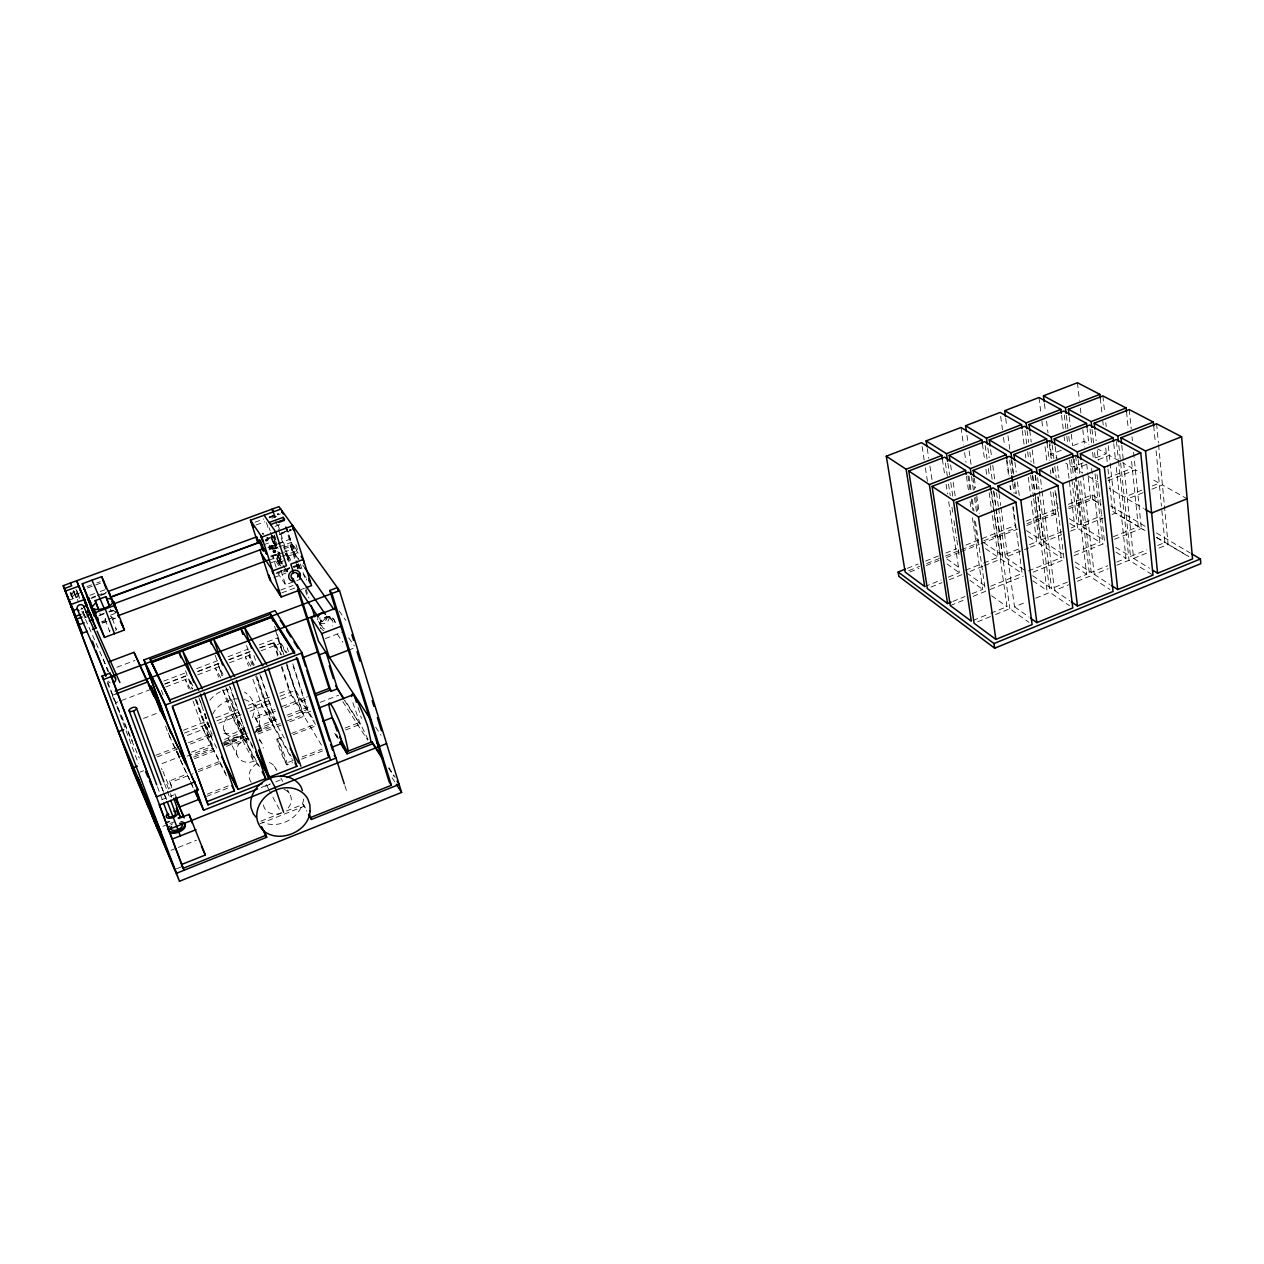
<?xml version="1.0" encoding="UTF-8"?>
<svg xmlns="http://www.w3.org/2000/svg" width="1264" height="1264" viewBox="0 0 1264 1264"><rect width="100%" height="100%" fill="white"/><g stroke="black" fill="none" stroke-linecap="round" stroke-linejoin="round"><path stroke-width="0.75" stroke-dasharray="5 3.75" d="M270.891 547.644C275.994 548.276 269.011 546.285 270.796 547.122M265.535 539.902L272.329 537.405L271.981 535.683M269.232 549.84L276.168 547.28L272.329 535.983M271.902 547.786L272.029 546.664M283.61 547.549L292.253 544.294L294.386 549.777L292.221 550.551L290.72 546.427L291.226 547.265M283.705 552.384L291.794 549.176L290.183 545.068L291.02 548.181M292.347 544.294L294.386 549.777M292.332 550.551L291.494 547.438M297.53 567.078L296.882 565.877L297.04 566.714M271.223 548.118L272.408 547.233M303.565 799.148C301.385 817.713 279.075 830.006 262.185 822.058M252.547 717.668L254.143 711.822L254.064 705.944L252.342 700.461A25.28 22.009 -27.2 0 0 244.489 692.072M161.302 768.591L162.124 769.65M266.404 538.764L266.056 540.407L266.23 539.096M254.965 733.199C263.023 723.308 259.705 709.704 252.342 700.461M262.248 534.103L263.56 533.787M244.979 727.78L233.35 733.61L220.726 733.626M249.087 738.808L238.738 743.817L226.003 743.848M262.28 533.629L263.892 534.087M977.657 621.793L993.741 615.252M995.542 614.525L1009.825 608.711L1028.943 622.315M1000.946 507.401L1014.502 606.815L1026.905 601.775M1035.753 598.172L1049.926 592.405L1069.502 605.725M1042.073 491.159L1054.555 590.525L1068.601 584.821M1077.37 581.25L1089.663 576.258L1109.934 589.435M1082.837 475.074L1094.245 574.393L1108.165 568.737M1116.87 565.198L1129.052 560.252L1152.973 575.12M1121.784 445.386L1133.603 558.404L1148.123 552.494M1159.009 548.07L1168.094 544.373L1189.282 556.982M973.059 620.434L989.127 613.909M990.897 613.182L1006.966 606.673L990.818 489.911M1032.672 575.736L1051.601 588.534L1067.369 582.135M1076.138 578.564L1086.645 574.298L1075.285 477.081M1075.064 562.006L1091.227 572.434L1107.675 565.751M1116.823 562.038L1125.971 558.325L1116.238 467.001M1115.622 547.296L1130.506 556.492L1146.811 549.872M1157.682 545.448L1164.934 542.509L1161.616 508.065M952.851 601.427L965.143 596.482M972.158 593.638L982.697 589.387L972.332 517.245M990.771 586.148L1022.118 573.508L1013.033 505.3M1028.485 570.949L1061.175 557.756L1052.801 489.579M1074.7 552.305L1099.901 542.145L1091.575 468.17M1113.3 536.742L1138.295 526.661L1131.517 460.428M950.275 605.567L966.123 599.183M973.154 596.339L985.478 591.362L975.129 519.109M990.075 589.514L1023.208 576.147M1033.146 572.134L1064.083 559.652L1061.95 542.082M1074.021 555.639L1102.887 543.994L1106.174 546.048M1114.516 539.301L1141.345 528.478L1144.71 530.485M1141.74 490.179L1124.265 497.163L1109.223 488.441M1152.231 485.992L1159.23 483.196L1150.714 478.456M1143.146 492.676L1127.377 498.964L1143.557 508.349M1151.899 489.168L1162.422 484.965L1187.149 498.759M924.711 586.575L941.095 580.018M948.379 577.111L959.297 572.734L948.695 501.603M965.633 570.206L981.875 563.697M983.676 562.986L998.118 557.203L991.624 510.308M983.613 542.572L1002.605 555.402L1018.705 548.955M1029.449 544.658L1036.606 541.798L1031.092 498.838M1026.463 530.596L1041.046 540.012L1062.345 531.496M1071.208 527.941L1074.763 526.519L1067.132 462.134M1069.218 518.603L1079.172 524.765L1102.034 515.601M930.968 587.065L941.917 582.672M949.217 579.749L961.983 574.646M982.776 566.304L966.502 572.829L985.699 586.417M984.593 565.577L1000.867 559.067L1022.118 573.508M998.655 508.349L1005.354 557.266L1028.659 547.928M1030.444 547.217L1039.419 543.615L1061.175 557.756M1038.171 496.863L1043.859 541.829L1061.634 534.719M1070.529 531.149L1077.639 528.305L1099.901 542.145M1074.195 459.164L1082.047 526.535L1103.203 518.066M1112.004 514.543L1115.527 513.121L1138.295 526.661M260.842 821.158L281.303 813.036L269.469 790.853M286.407 811.014L303.376 804.267L307.041 810.856M259.831 823.828L304.039 806.258L306.804 811.204M907.299 568.342L918.28 563.981M925.596 561.074L938.409 555.986M945.725 553.079L956.69 548.718M965.838 545.084L1015.245 525.445M1026.21 521.084L1059.137 508.002M1068.285 504.352L1092.08 494.903L1100.533 499.912M908.753 570.649L919.544 566.351M926.717 563.491L939.294 558.498M945.535 556.002L959.787 550.346M961.572 549.635L977.609 543.251L974.007 518.177M983.787 540.787L1015.592 528.147L1012.764 506.927M1026.984 523.612L1053.26 513.168L1058.221 516.249M1068.601 507.054L1090.611 498.3L1100.754 504.336M909.843 572.039L918.975 568.405M926.291 565.498L939.089 560.41M946.388 557.503L959.186 552.4M961.003 551.673L979.284 544.405M981.117 543.678L1017.662 529.126M1026.795 525.492L1057.857 513.137M1068.823 508.776L1092.57 499.312L1101.023 504.336M176.36 868.874L182.316 866.504M1106.932 478.25L1132.307 468.186L1122.448 462.703M171.114 850.293L176.549 848.128M178.366 847.417L196.505 840.212M1108.133 480.715L1135.388 469.908L1140.491 472.752M1083.122 462.845L1072.409 467.064L1065.71 463.177M1095.619 457.931L1106.332 453.713L1097.8 448.957M162.882 826.293L168.207 824.191M169.992 823.496L175.317 821.395M261.253 787.519L270.243 783.98M275.726 781.816L283.041 778.94M1086.045 464.536L1075.316 468.754L1081.747 472.499M1098.574 459.59L1109.302 455.372L1120.805 461.787M345.657 729.976L360.066 724.335L344.851 699.972M1061.207 450.3L1050.637 454.44L1057.336 458.326M1073.547 445.481L1084.133 441.341L1089.252 444.201M207.422 794.061L228.958 785.623M293.106 760.47L285.854 763.314L278.191 740.546M302.175 756.915L322.13 749.078M206.585 796.399L229.985 787.219M287.039 764.831A13.809 1.122 68.7 0 0 280.45 745.191A13.809 1.122 68.7 0 0 278.617 745.871A13.809 1.122 68.7 0 0 287.039 764.831L292.505 762.698M301.606 759.127L323.442 750.563M171.699 787.693L169.471 780.962L187.499 773.947M198.306 769.744L221.721 760.628M277.021 739.092L284.305 736.264M291.589 733.42L315.273 724.209M174.827 780.804L192.981 773.742M198.401 771.625L220.078 763.187M293.248 734.684L316.253 725.726L294.97 690.744L286.612 665.243M161.808 799.67L174.037 794.882M345.056 728.048L359.466 722.408M139.956 772.162L143.638 770.74M162.029 763.614L180.42 756.488M191.464 752.222L215.37 742.963M224.581 739.393L246.654 730.845M255.849 727.29L277.922 718.742M287.118 715.187L309.206 706.639M320.234 702.357L338.626 695.232M187.104 756.141L212.131 746.439L202.003 726.294M224.534 741.636L242.293 734.763L231.644 714.871M256.387 729.296L272.281 723.134L261.111 703.527M288.034 717.036L307.294 709.578L292.442 663.995M221.342 743.738L247.317 733.673M255.944 730.323L261.127 728.317L261.774 730.213L258.156 731.603M195.035 755.003L212.952 748.067L225.845 773.726M223.586 743.943L243.162 736.359L259.436 766.727M255.486 731.572L273.182 724.714L291.178 756.346M306.141 712.959L311.655 710.81M223.886 744.891L247.333 735.806M193.566 757.136L213.221 749.52L195.335 699.024M223.823 745.397L243.352 737.828L225.94 687.347M257.429 732.377L273.308 726.215L256.339 675.734M255.707 676.019L265.535 705.249L276.769 724.872L280.276 723.514M287.291 720.796L303.076 714.666L286.549 664.185M194.356 758.763L214.043 751.132L227.82 778.592M226.43 746.329L244.221 739.424L258.693 766.49M258.298 733.957L274.209 727.795L292.237 759.49M260.795 676.066L277.669 726.437L281.193 725.078M289.962 721.681L304.024 716.23L321.878 745.839M187.277 735.411L203.077 729.312L213.221 749.52M196.536 699.766L206.522 727.985L210.014 726.642M218.735 723.292L232.702 717.905L243.352 737.828M241.329 714.587L236.115 716.593L246.843 736.47L229.463 685.989M250.003 711.237L262.138 706.56L273.308 726.215M265.535 705.249L272.439 702.594M281.05 699.276L291.399 695.295L303.076 714.666M155.835 755.287L175.743 747.593M188.415 742.711L213.758 732.915M261.774 730.213L254.854 717.051L274.778 709.357M282.014 706.56L307.357 696.78M157.368 756.852L177.608 749.015M190.501 744.038L212.573 735.506M255.502 718.932L275.694 711.126M284.858 707.587L306.883 699.071M183.359 730.26L206.759 721.27M215.749 717.81L239.212 708.788M248.408 705.249L270.464 696.764M279.66 693.225L288.856 689.686L303.012 713.149L308.242 711.126L292.632 663.221M184.433 733.057L208.939 723.624M216.855 720.812L240.286 711.553M247.223 708.883L271.428 699.561M280.055 696.243L295.539 690.286L314.23 720.954M143.48 718.442L159.359 712.375M348.343 650.217L353.667 648.179M165.789 686.937L188.889 678.183L192.713 688.975M197.753 674.818L218.925 666.776L224.202 676.382M229.495 662.763L252.279 654.12M261.032 650.802L280.229 643.502L286.043 652.84M325.306 638.589L342.497 632.047M112.575 695.232L116.114 693.889M163.641 681.138L185.713 672.764M196.742 668.593L218.814 660.235M228.01 656.743L248.25 649.08M259.278 644.893L277.669 637.925L286.96 652.809M164.826 683.777L188.478 674.802M197.579 671.358L219.415 663.079M228.515 659.634L250.351 651.339M259.452 647.895L274.004 642.381L281.682 654.815M150.732 689.449L115.419 702.831L139.277 758.1M164.778 684.235L188.731 675.15M197.942 671.658L220.062 663.268M229.274 659.776L251.378 651.387M260.589 647.895L273.498 642.997L280.782 654.831M280.719 590.083L293.027 585.485M281.809 592.863L295.871 587.602M300.911 589.624L304.466 588.281M116.873 667.25L134.948 660.472M289.44 567.836L276.832 572.529L289.567 567.931M293.106 566.62L300.026 564.044M276.231 573.619L291.779 567.773M293.485 567.141L296.882 565.877M287.655 570.364L278.27 573.856L285.553 584.758L293.453 581.803M273.909 577.569L286.027 573.05M296.803 580.555L304.671 577.616L300.232 563.586M110.458 615.189L115.703 613.245M270.717 556.065L279.597 552.779M272.55 556.16L279.644 553.537M270.891 556.918L282.109 552.968M101.657 621.746L105.038 620.498M108.404 619.234L115.166 616.737M269.09 560.173L278.127 556.824L279.913 559.462L270.859 562.828M102.226 623.184L108.973 620.671M112.338 619.423L115.719 618.175M276.595 558.372L278.665 557.614M282.362 556.176L297.783 550.456L294.875 541.245M287.623 556.413L297.877 552.621L292.095 544.405L284.7 522.885M281.082 533.155L290.973 529.505M267.383 538.338L274.493 535.715M281.208 533.234L291.099 529.6M279.328 534.64L291.399 530.201M263.702 544.8L268.979 542.856L267.936 539.633M267.905 547.375L276.516 544.199M278.048 543.678L289.898 539.301M268.821 547.438L275.71 544.895M277.432 544.263L282.599 542.351L284.4 544.958M268.869 549.018L276.231 546.301M84.088 618.017L89.207 616.121M272.234 549.461L277.306 547.581M278.981 546.917L291.289 542.367L298.952 553.237M99.698 614.873L105.149 612.866M108.767 611.523L112.385 610.18M98.845 615.884L104.122 613.925M109.241 612.029L114.297 610.164M283.894 548.955L290.72 546.427M269.358 517.908L280.308 513.895M271.902 518.256L279.218 515.57M86.932 586.575L93.568 584.126M96.901 582.909L100.219 581.693M256.086 524.987L264.84 521.779M87.485 587.981L92.462 586.148M95.78 584.932L100.772 583.099M74.845 594.791L79.521 593.069M68.856 600.274L79.205 596.466M275.078 526.393L280.355 524.465M89.87 595.312L95.069 593.401M100.251 591.505L105.433 589.593M91.751 597.477L95.464 596.118M97.312 595.439L106.571 592.042M90.976 598.504L96.159 596.608M101.325 594.696L106.508 592.8M100.362 595.581L105.797 593.59M255.012 522.222L263.765 519.014M269.169 517.039L278.317 513.69M269.295 517.118L278.443 513.769M238.043 698.802A25.517 22.152 -27.3 0 0 231.533 699.545L225.261 701.836A25.517 22.152 -27.3 0 0 211.941 715.819M113.539 610.875L111.358 610.986L110.521 609.201M276.168 547.28L271.665 537.232M291.747 549.176L291.289 548.339M306.441 578.928L306.473 579.955M1088.193 476.228L1097.863 481.837M1110.693 505.916L1146.227 526.946M1156.386 532.95L1190.23 552.984M1112.857 511.383L1144.994 530.485M1156.829 537.516L1188.966 556.618M1156.513 537.5L1164.934 542.509M1082.047 526.535L1104.373 540.344L1096.994 474.063M1133.603 558.404L1149.592 568.279M1069.802 523.438L1074.763 526.519M1116.08 552.194L1125.971 558.325M1043.859 541.829L1065.694 555.939M1094.245 574.393L1109.887 584.505M1028.517 536.552L1036.606 541.798M1075.364 566.967L1086.645 574.298M1005.354 557.266L1025.136 570.649M1054.555 590.525L1069.834 600.858M985.493 548.623L998.118 557.203M1032.814 580.792L1046.987 590.414L1035.09 497.036M946.847 558.909L960.735 568.737M1014.502 606.815L1028.88 616.99M946.989 563.965L959.297 572.734M969.946 580.318L982.697 589.387M991.608 595.739L1006.966 606.673M205.052 713.67A25.28 22.009 -27.2 0 0 205.321 717.589L207.122 723.071L210.456 727.78M339.163 610.923L345.846 620.419M293.09 551.278L298.225 558.609M302.617 564.882L304.814 568.01M299.126 560.078L291.668 549.429L297.182 566.809M169.471 780.962L173.563 790.379M348.722 637.83L354.331 645.888M303.85 574.52L306.046 577.695M285.411 553.395A5.893 5.309 -32.2 0 1 287.56 555.149L289.788 558.388M286.249 553.822L290.404 559.636M332.369 620.482L328.419 614.746A5.988 5.293 -33.2 0 1 324.311 623.421A5.988 5.293 -33.2 0 1 317.833 617.369M286.407 556.034A5.151 4.645 -32.2 0 0 285.68 553.727L286.407 554.77M287.023 558.799L289.203 561.959M337.235 634.054L342.781 642.144M277.78 551.42L282.488 558.325M272.534 545.369L273.087 546.159M277.938 553.19L283.294 561.011M272.218 546.949L272.629 547.691L271.697 546.522M270.796 547.201L271.555 548.434M279.755 560.41L281.904 563.57M282.978 565.15L287.276 571.47M269.406 547.47A1.88 1.706 -31.7 0 0 272.408 547.375A1.88 1.706 -31.7 0 0 271.555 544.705A1.88 1.706 -31.7 0 0 269.137 546.617L269.959 548.26A1.88 1.706 -31.8 0 0 270.259 548.592M277.132 559.462L277.843 560.521M277.164 560.489L279.36 563.744M318.496 621.446L322.399 627.228M277.78 561.737L279.976 564.992M278.886 565.687L272.676 556.46L277.148 570.38M320.866 628.271L321.277 628.872A7.884 6.968 -33.3 0 1 320.471 627.244M375.677 727.148L381.096 735.332M388.917 767.659L395.237 777.376M344.535 700.461L360.066 724.335M388.554 768.149L393.847 776.301M342.781 701.646L367.682 740.088M392.061 777.708L395.253 782.621M368.061 739.566L359.671 722.25L353.414 704.427A25.88 3.128 68.7 0 1 352.245 699.829M338.262 738.729L334.249 732.267L337.915 739.092M298.667 563.949L300.5 568.674M254.317 664.911L248.787 655.447L251.931 664.801M250.841 666.239L245.327 656.759L248.487 666.112M264.524 702.215L275.742 721.791M277.669 726.437L284.368 738.144M254.854 717.051L261.127 728.317M259.452 739.013L261.253 742.284M274.478 766.347L277.258 771.403M280.94 778.134L282.788 781.484M287.418 789.905L289.266 793.271M220.694 677.725L215.449 668.103L218.577 677.093M222.622 690.207L227.978 700.13L231.944 711.585M235.072 713.56L245.785 733.404M246.654 735L249.371 740.056M250.288 741.747L253.005 746.787M253.163 748.209L247.697 738.065L230.159 687.079M232.987 714.602L245.943 738.713L253.732 761.307L240.413 736.343M268.568 789.147L265.63 782.463M223.981 730.134L236.968 755.066A13.841 11.913 -27.8 0 0 256.908 759.632M269.959 548.26L269.674 547.423A1.88 1.706 -31.8 0 1 272.171 545.527A1.88 1.706 -31.8 0 1 272.85 548.307M190.564 681.422L194.735 689.544M190.374 689.259L185.397 679.511L188.589 688.501M207.122 723.071L210.567 729.849M300.042 568.658L298.367 563.934M205.447 724.967L213.095 740.056M206.522 727.985L216.729 748.162L215.638 745.081M287.56 555.149L288.397 557.787A5.893 5.309 -32.2 0 1 287.702 560.6M172.789 743.58L179.962 758.906L176.012 748.083M180.72 760.549L189.663 779.651M190.485 781.389L193.74 788.341M193.187 787.867L168.238 733.341M99.824 613.151L100.646 614.952M297.735 568.911L297.166 567.583M162.898 771.356L170.008 788.641M276.658 543.552L275.552 540.96M287.402 571.865L286.691 569.669L287.592 571.581M115.419 612.803L114.661 611.018M76.804 590.699L79.221 596.166M73.928 591.426L78.289 601.38M74.971 594.649L76.093 597.619M108.846 671.927L81.639 610.781A3.523 3.16 -18.8 0 1 80.738 610.986M70.294 593.085L72.727 598.709A3.492 3.144 -18.4 0 0 74.402 600.289M107.235 682.876L132.451 741.257M112.37 695.753L114.661 701.062M274.651 544.926L276.105 548.339A8.437 0.948 69.3 0 1 271.697 538.069M84.372 614.873L84.735 615.647L84.277 614.193M81.907 608.11L82.302 609.074M84.419 615.11L85.304 617.164L84.293 614.351M171.778 797.252L170.387 793.697M83.424 612.471L83.961 613.941M83.282 611.571L83.803 612.914M82.934 611.302L83.456 612.629M174.89 793.76L176.202 797.157M166.801 784.328L168.57 788.973M73.344 590.335L76.219 598.441M107.661 681.691L138.424 763.63M103.158 659.034L107.835 671.516M297.909 567.615C295.112 560.252 297.546 569.78 297.783 567.773M161.713 786.84L166.532 799.796M161.587 787.124L162.961 790.822M163.641 792.67L166.39 800.049M157.431 786.698L162.914 801.408M105.133 619.486L109.636 631.652M164.557 783.727L166.611 789.273M167.29 791.122L170.04 798.516M112.401 618.76L116.241 629.188M177.371 751.337L180.057 758.716M168.428 733.057L170.387 738.46M165.6 726.105L167.575 731.54M161.381 690.286L163.388 695.8M81.686 607.952L82.018 608.869M185.539 670.663L192.065 689.085M195.983 700.145L214.043 751.132M193.06 701.093L203.077 729.312M200.186 700.619L202.145 706.149M204.752 713.528L209.95 728.269M198.89 697.665L213.063 737.797M231.533 699.545L235.294 710.463M215.18 655.258L222.164 675.545M226.619 688.438L244.221 739.424M218.925 666.776L222.037 675.766M222.922 689.686L232.702 717.905M115.087 611.255L115.419 612.234M275.015 539.523L273.925 535.889M252.911 679.21L262.138 706.56M297.656 567.425L298.336 568.926M246.543 645.477L253.353 665.749M257.066 676.809L274.209 727.795M253.922 655.542L256.418 663M259.847 674.391L276.769 724.872M303.376 804.267L304.039 806.258M274.004 642.381L278.096 654.847M281.793 666.065L291.399 695.295M273.498 642.997L277.796 656.079M281.477 667.281L288.856 689.686M274.62 626.375L283.91 654.736M286.454 662.541L304.024 716.23M275.473 630.341L283.152 653.804M277.669 637.925L283.041 654.325M287.181 647.847L288.397 651.576M266.435 522.617L268.805 530.011M271.175 537.405L274.746 548.481M281.05 570.728L285.553 584.758M344.867 785.702L346.652 791.232M274.335 535.114L276.5 541.877M269.153 527.831L270.117 530.848M270.607 532.349L275.821 548.639M274.414 513.516L275.584 517.213M277.938 524.592L280.276 531.986M280.877 533.835L289.424 560.742M273.198 512.836L274.967 518.366M275.552 520.215L277.89 527.594M278.491 529.442L288.84 561.959M286.612 527.594L297.751 562.812M298.304 564.597L299.442 568.168M305.935 588.724L308.89 598.077M285.427 527.088L296.613 562.385M297.198 564.25L298.367 567.947M305.398 590.177L307.152 595.739M358.091 707.635L361.441 718.363M922.104 446.524L924.174 460.033M925.359 467.759L927.444 481.268M927.286 448.625L928.756 458.263M929.925 465.989L932.279 481.442M945.393 462.956L947.4 476.433M948.537 484.144L950.259 495.693M951.966 507.243L952.819 513.026M953.972 520.721L954.826 526.503M955.11 528.431L956.548 538.053M956.832 539.981L957.97 547.675M958.254 549.603L959.123 555.386M942.391 459.306L944.682 474.695M946.12 484.302L947.558 493.924M950.623 464.994L951.76 472.704M953.182 482.327L955.442 497.732M947.905 463.272L949.612 474.806M950.749 482.5L953.024 497.874M968.982 476.133L971.21 491.759M972.332 499.58L974.007 511.288M961.003 427.485L963.5 444.849M964.606 452.575L965.98 462.213M967.924 475.722L970.136 491.159M971.242 498.869L972.901 510.451M966.439 476.307L968.682 491.901M970.088 501.65L971.21 509.455M974.275 478.187L975.666 487.951M976.772 495.772L979.268 513.342M966.944 435.385L968.034 443.095M969.125 450.821L971.052 464.315M972.98 477.824L974.623 489.405M975.713 497.115L977.909 512.552M971.447 476.417L973.391 490.053M974.512 497.858L976.724 513.453M985.177 445.513L987.042 458.974M988.369 468.612L989.428 476.307M991.561 491.696L1000.867 559.067M982.397 443.901L984.577 459.527M985.92 469.292L986.742 475.153M989.175 492.739L991.339 508.365M999.097 493.766L1000.693 505.458M990.613 449.652L991.687 457.473M992.761 465.31L994.91 480.952M996.506 492.691L998.386 506.39M987.832 447.977L989.175 457.742M990.249 465.547L992.129 479.23M993.741 490.938L995.89 506.564M996.158 508.523L1002.605 555.402M993.741 491.759L1009.825 608.711M1006.792 458.516L1009.13 476.07M1010.426 485.803L1010.947 489.705M1000.677 416.298L1002.478 429.792M1003.505 437.502L1004.532 445.228M1006.586 460.649L1008.64 476.086M1009.936 485.724L1010.442 489.579M1014.897 462.34L1016.177 472.088M1017.457 481.853L1019.258 495.52M1012.006 460.586L1013.807 474.237M1014.834 482.026L1016.367 493.718M1005.702 418.416L1006.729 426.126M1007.993 435.764L1009.778 449.273M1011.058 458.911L1013.096 474.332M1014.36 483.986L1015.64 493.624M1009.683 460.254L1011.5 473.921M1012.796 483.685L1014.091 493.45M1024.914 430.187L1026.668 443.885M1027.664 451.706L1028.659 459.527M1030.666 475.169L1033.415 496.689M1033.668 498.632L1039.419 543.615M1022.307 430.503L1024.061 444.17M1025.309 453.934L1025.815 457.837M1028.327 477.365L1030.839 496.894M1037.602 477.666L1039.087 489.342M1039.324 491.285L1051.601 588.534M1029.749 430.376L1031.234 442.1M1032.214 449.921L1033.952 463.619M1035.437 475.343L1037.175 489.042M1035.105 475.501L1036.828 489.152M1037.823 496.942L1049.926 592.405M1027.126 430.692L1028.627 442.4M1029.86 452.164L1031.108 461.929M1032.846 475.596L1034.837 491.206M1035.09 493.165L1041.046 540.012M1032.356 475.643L1034.837 495.093M1040.62 479.483L1041.836 489.215M1047.066 442.827L1049.215 460.365M1050.416 470.097L1050.89 474M1038.976 397.528L1040.92 413.202M1041.884 421.038L1042.847 428.891M1045.028 446.524L1046.971 462.197M1050.589 491.601L1053.26 513.168M1055.156 446.619L1056.578 458.326M1057.51 466.132L1058.932 477.839M1052.185 444.912L1053.844 458.548M1054.792 466.337L1056.214 478.029M1049.547 440.63L1051.695 458.184M1052.88 467.949L1053.844 475.754M1055.993 493.308L1056.941 501.113M1057.178 503.056L1061.713 540.139M1044.427 403.627L1045.375 411.432M1046.576 421.212L1047.998 432.936M1049.436 444.659L1051.095 458.232M1052.264 467.743L1053.196 475.343M1055.045 490.543L1057.605 511.43M1064.288 414.94L1065.9 428.622M1066.816 436.443L1067.511 442.305M1069.581 459.891L1071.651 477.492M1071.872 479.451L1077.639 528.305M1061.586 415.287L1063.214 428.954M1064.13 436.759L1064.588 440.662M1075.632 455.514L1077.671 473.036M1078.571 480.826L1089.663 576.258M1069.265 416.946L1070.387 426.537M1071.287 434.216L1072.63 445.734M1073.01 457.647L1075.064 475.138M1066.342 415.35L1067.906 428.749M1068.807 436.412L1069.707 444.075M1071.509 459.401L1073.31 474.758M1074.21 482.453L1079.172 524.765M1081.494 463.398L1082.616 473.131M1078.192 459.685L1079.756 473.289M1080.657 481.063L1091.227 572.434M1086.977 427.279L1088.952 444.802M1092.08 494.903L1092.57 499.312M1077.465 382.739L1079.472 400.309M1080.357 408.13L1081.02 413.992M1082.79 429.618L1084.781 447.029M1086.724 464.125L1088.02 475.517M1088.225 477.413L1090.611 498.3M1095.051 431.024L1096.141 440.757M1097.215 450.49L1098.29 460.222M1092.017 429.365L1093.534 442.969M1094.608 452.686L1095.477 460.459M1090.01 428.938L1091.764 444.533M1092.633 452.338L1093.281 458.184M1095.035 473.795L1102.887 543.994M1102.887 395.916L1104.752 413.186M1105.779 422.761L1106.205 426.6M1108.275 445.781L1115.527 513.121M1100.312 398.192L1101.971 413.518M1102.808 421.165L1103.219 425.004M1105.716 447.977L1107.801 467.174M1108.007 469.086L1112.589 511.383M1116.491 441.515L1118.34 459.037M1118.561 460.981L1129.052 560.252M1113.758 443.68L1115.417 459.227M1118.83 445.576L1130.506 556.492M1126.54 411.859L1128.12 427.406M1129.242 409.583L1131.217 429.049M1132.007 436.823L1132.418 440.725M1133.603 452.386L1141.345 528.478M1153.716 425.905L1155.375 443.095M1156.102 450.727L1161.442 506.153M1156.576 423.756L1158.393 442.89M1158.582 444.802L1168.094 544.373M337.962 737.497A13.73 1.485 68.7 0 1 336.619 734.495M246.18 732.425A13.525 11.724 -27.4 0 1 229.369 736.106A13.525 11.724 -27.4 0 1 224.455 721.791A13.525 11.724 -27.4 0 1 239.56 713.18M259.041 740.056A13.841 11.913 -27.8 0 1 263.244 748.13M236.953 755.019A13.841 11.913 -27.8 0 1 249.419 737.813M209.887 700.256A25.28 22.009 -27.2 0 1 219.936 691.914L226.161 689.67A25.28 22.009 -27.2 0 1 232.623 688.927M244.347 699.608A25.517 22.152 -27.3 0 1 257.919 710.384M284.021 789.4A14.489 12.277 -28.6 0 1 287.465 808.818M281.303 813.036A14.489 12.277 -28.6 0 1 263.307 803.525M270.006 784.012A14.141 12.087 -28.2 0 1 263.228 786.666M251.157 782.242A14.141 12.087 -28.2 0 1 258.867 762.792M269.327 762.524A14.141 12.087 -28.2 0 1 275.931 769.144M110.379 682.955A3.792 3.334 -21.1 0 1 108.514 681.138M110.363 616.437A3.539 1.469 -19.4 0 1 111.643 617.859M105.876 619.992A3.539 1.469 -19.4 0 1 105.67 618.175M114.471 618.159A10.997 4.55 -19.4 0 1 112.164 619.502M106.808 621.493A10.997 4.55 -19.4 0 1 101.673 622.125M115.498 628.682A3.523 1.485 -19.5 0 1 115.719 630.499M109.905 631.953A3.523 1.485 -19.5 0 1 110.158 630.325M267.099 537.848A1.864 1.691 -31.6 0 1 267.842 540.139A1.864 1.691 -31.6 0 1 265.377 541.055M266.957 537.295A1.864 1.691 -31.6 0 1 265.282 540.392M286.596 571.691A5.988 5.372 -32.5 0 1 289.219 568.026M293.627 566.951A5.988 5.372 -32.5 0 1 295.049 567.346M287.639 556.618A5.909 5.325 -32.3 0 1 290.641 561.026M280.924 566.019A5.909 5.325 -32.3 0 1 280.703 558.277M282.82 563.886A5.893 5.309 -32.2 0 1 279.676 554.043M278.048 548.292A8.437 0.948 69.3 0 1 276.99 546.743M276.263 545.29A8.437 0.948 69.3 0 1 272.692 535.715M274.256 535.588A8.437 0.948 69.3 0 1 275.062 537.374M272.708 536.157A8.437 0.948 69.3 0 1 276.31 545.795M276.674 547.265A8.437 0.948 69.3 0 1 276.832 548.307M320.171 625.411A7.884 6.968 -33.3 0 1 328.656 617.195A7.884 6.968 -33.3 0 1 335.181 625.396M319.76 624.795A7.884 6.952 -33.3 0 1 328.245 616.595A7.884 6.952 -33.3 0 1 334.77 624.795M323.695 630.546A7.884 6.952 -33.3 0 1 322.099 629.598M324.564 628.966A6.02 5.309 -33.3 0 1 322.288 621.73A6.02 5.309 -33.3 0 1 330.204 618.728A6.02 5.309 -33.3 0 1 332.464 625.964M326.554 616.01A3.745 3.302 -33.2 0 1 323.995 621.414A3.745 3.302 -33.2 0 1 319.95 617.638M170.861 824.981A8.816 4.408 -20.8 0 1 172.647 823.812M72.08 592.5A3.476 3.128 -18.2 0 0 75.761 597.382L76.567 596.971A3.476 3.128 -18.2 0 0 74.45 591.299L73.565 591.505A3.476 3.128 -18.2 0 0 72.759 591.915M82.223 608.569A5.957 5.34 -18.6 0 1 80.849 609.264M79.395 596.971A3.492 3.144 -18.4 0 1 79.032 598.599M72.727 598.709A3.492 3.144 -18.4 0 1 74.908 594.57L75.793 594.364A3.492 3.144 -18.4 0 1 78.889 595.597M70.752 595.423A5.909 5.309 -18.4 0 1 77.167 592.184M75.824 589.403A3.476 3.128 -18.1 0 1 75.445 594.412L74.639 594.823A3.476 3.128 -18.1 0 1 71.274 594.396M70.689 593.811A3.476 3.128 -18.1 0 1 70.12 592.295M282.757 561.69A3.508 3.16 -32.2 0 1 280.197 556.429M280.94 558.53A2.939 2.654 -32.1 0 1 279.376 553.616M281.177 556.255A2.955 2.654 -32.2 0 0 282.741 561.169A5.151 4.645 -32.2 0 1 277.006 554.706M281.477 559.32A2.939 2.654 -32.2 0 1 279.913 554.406M282.251 562.417A5.151 4.645 -32.2 0 1 279.502 553.806M285.585 553.885A5.151 4.645 -32.2 0 1 286.928 555.876M277.764 553.632A5.151 4.645 -32.2 0 1 279.976 552.147"/><path stroke-width="1.5" d="M258.741 542.209L256.576 536.884L256.766 537.958M114.74 603.513L262.501 548.955L259.973 542.999M371.11 742.205L367.903 726.958A25.88 3.128 68.7 0 0 355.848 698.597L353.936 695.674A25.88 3.128 68.7 0 0 351.692 696.464M273.324 551.641L273.719 550.804M274.967 550.535L274.462 551.894L273.53 551.136M275.331 551.388L273.498 552.068M113.46 601.301L112.907 602.644A11.028 4.503 -19.3 0 1 104.896 608.016A11.028 4.503 -19.3 0 1 94.942 609.264L93.489 608.663L104.501 637.435L124.409 630.025L113.46 601.301L118.073 613.893L117.046 611.713M97.755 617.701L98.181 621.256L82.255 583.747L101.72 576.621L116.383 609.912M92.509 606.499L96.001 602.407L95.179 600.637L105.923 596.671L109.383 605.614M113.223 682.923L114.108 682.481A3.792 3.334 -21.1 0 0 111.848 676.445L110.884 676.682M275.536 551.388C271.27 547.628 275.615 556.018 275.015 550.409M995.874 639.41L1032.119 624.574L1015.924 502.171L993.204 487.857L956.279 502.345L974.086 623.247L995.874 639.41L978.462 516.96L956.279 502.345M1030.476 618.128L1036.859 622.646L1072.773 607.937L1057.921 485.581L1034.616 471.614L998.023 485.961L998.829 491.807M1071.351 601.885L1077.465 606.025L1113.063 591.457L1099.522 469.149L1075.632 455.514L1039.387 469.734L1040.13 475.58M1111.451 585.516L1117.708 589.545L1152.973 575.12L1140.744 452.86L1116.286 439.572L1080.372 453.65L1081.052 459.496M1152.784 570.269L1157.587 573.224L1192.552 558.925L1181.587 436.744L1156.576 423.756L1120.978 437.723L1121.579 443.459M898.151 571.992L994.01 643.534L1200.389 558.988L1200.8 563.665L994.673 648.211L898.878 576.4L898.151 571.992L905.466 569.069M966.17 474.348L965.601 470.461L944.54 457.173L908.769 471.014L927.318 588.518L947.573 603.56L951.081 602.138M1187.149 498.759L1151.646 513.042L1145.168 509.281M157.558 828.378L156.815 826.435L176.486 873.282L266.688 837.289L265.993 835.283L183.201 868.305L181.574 864.497L205.337 855.033L189.094 814.364L178.761 818.44M308.89 814.158L310.723 817.46L391.382 785.292L331.942 593.48L329.793 590.446L337.346 587.618L338.499 591.378M308.637 814.506L311.386 819.467L399.155 784.454L397.038 781.184M179.488 881.261L401.604 792.433L339.51 590.636L278.965 506.611L63.2 585.674L134.426 774.311L179.488 881.261L102.084 676.082L109.984 673.112L111.453 676.477L183.944 870.296M978.462 516.96L1015.924 502.171M998.023 485.961L1020.806 500.228L1057.921 485.581M1039.387 469.734L1062.771 483.67L1099.522 469.149M1080.372 453.65L1104.325 467.253L1140.744 452.86M1120.978 437.723L1145.516 450.995L1181.587 436.744M196.046 829.674L172.094 839.154L159.28 804.899M172.362 706.908L208.054 804.852L261.98 783.633M280.15 776.491L329.525 757.073L327.771 754.181M165.71 822.943L169.265 821.537M178.145 818.045L183.47 815.944L175.601 798.358M331.484 718.442A13.73 1.485 68.7 0 1 338.657 731.698A13.73 1.485 68.7 0 1 340.269 741.968L346.415 751.843L372.058 741.763L382.597 757.942M194.798 791.311L203.63 810.192L257.651 788.941M286.691 777.502L335.971 758.1L334.217 755.208M339.937 742.363L347.047 753.802L372.659 743.722L383.261 760.012M168.697 829.5L386.594 743.611M159.517 804.963L198.053 789.874L134.031 652.335L108.672 661.846M990.281 486.008L968.414 472.23L932.089 486.387L953.435 500.449L990.281 486.008L990.818 489.911M1031.614 469.813L995.1 484.128L973.169 470.382L1009.162 456.351L1031.614 469.813L1032.103 473.7M1072.567 453.76L1049.547 440.63L1013.87 454.519L1036.385 467.949L1072.567 453.76L1073.01 457.647M1054.919 444.659L1054.208 438.813L1077.291 451.912L1113.142 437.85L1113.552 441.736M1094.845 429.081L1094.197 423.235L1117.818 436.017L1153.353 422.081L1153.716 425.905M175.491 797.537L179.583 807.001L199.38 799.227M332.543 746.992L341.643 743.422M206.601 801.787L234.456 790.853L200.376 694.173M221.658 756.946L238.09 789.415L265.756 778.545L232.608 681.881M255.739 751.843L269.374 777.123L296.866 766.332L264.618 669.651M908.769 471.014L929.34 484.57L965.601 470.461M1006.27 454.629L984.656 441.657L949.201 455.372L970.341 468.612L1006.27 454.629L1006.792 458.516M1046.592 438.94L1024.409 426.284L989.285 439.872L1010.979 452.796L1046.592 438.94L1047.066 442.827M1029.749 430.376L1029.007 424.499L1051.237 437.123L1086.534 423.393L1086.977 427.279M1069.044 415.034L1068.38 409.267L1091.148 421.591L1126.129 407.972L1126.54 411.859M322.557 721.381L331.658 717.826M1054.208 438.813L1089.568 425.036L1113.142 437.85M1094.197 423.235L1129.242 409.583L1153.353 422.081M195.114 781.752L156.467 796.841L149.484 780.662M319.018 707.966L353.967 694.41L356.416 702.263M314.594 693.983L329.082 688.39L330.963 691.313L337.551 688.754L343.808 698.376M316.063 695.532L330.757 689.86M137.397 766.126L132.23 768.117L64.417 588.487L71.669 585.832L70.436 583.036M941.822 455.467L921.503 442.669L886.301 456.193L906.13 469.26L941.822 455.467L942.391 459.306M981.859 439.983L961.003 427.485L926.101 440.899L946.483 453.665L981.859 439.983L982.397 443.901M1021.549 424.641L1000.156 412.443L965.57 425.731L986.489 438.197L1021.549 424.641L1022.055 428.559M1005.449 416.488L1004.69 410.705L1026.131 422.871L1060.891 409.441L1061.365 413.344M1044.175 401.668L1043.464 395.806L1065.441 407.687L1099.901 394.368L1100.312 398.192M1029.007 424.499L1063.83 411.037L1086.534 423.393M1068.38 409.267L1102.887 395.916L1126.129 407.972M1004.69 410.705L1038.976 397.528L1060.891 409.441M1043.464 395.806L1077.465 382.739L1099.901 394.368M302.76 657.612L317.485 651.987M123.667 729.628L118.453 731.619L161.128 832.486M319.35 654.815L326.017 652.271L371.332 720.606M335.197 608.411L310.991 617.559L318.496 641.18L329.304 657.501L348.343 650.217M310.991 617.559L321.751 633.596L340.917 626.312M302.049 652.888L275.062 610.638L143.938 659.934L165.473 704.98L302.049 652.888L344.282 783.87M115.182 691.139L321.862 612.993M116.114 693.889L147.951 681.833L150.732 689.449M170.182 701.488L150.195 659.397L270.607 614.099L272.834 620.956M339.51 590.636L103.537 679.463L102.084 676.082M151.364 662.636L271.665 617.338M88.18 599.12L89.159 598.457M260.036 549.777L269.611 579.275L281.208 597.003L299.141 590.288L297.372 584.695M306.236 587.618L311.56 585.627L292.727 525.713L261.853 537.074L250.446 520.215L280.766 509.123M297.877 574.567L300.137 573.714M118.042 615.726L269.169 559.731M74.165 614.32L82.271 633.232L87.39 631.336M92.509 629.44L95.938 628.161L76.677 580.745L81.07 592.5M89.175 601.964L89.76 603.481L90.771 602.517M110.6 596.971L258.741 542.414M110.268 597.461L259.926 542.319M63.2 585.674L75.745 616.311L80.88 614.415M86.015 612.534L89.428 611.27M75.745 616.311L76.883 618.965L82.034 617.069M87.184 615.173L90.613 613.909M95.274 612.613L115.324 605.203M95.701 613.072L94.958 614.383M94.658 613.609L93.82 611.65L94.437 613.451L95.748 613.198M84.167 622.773L79.032 624.669L76.662 618.854L77.72 621.43M89.317 620.861L92.73 619.597M269.121 522.49L283.152 517.339L284.621 519.409L270.575 524.56M278.886 522.38L284.131 520.452L283.152 517.339M71.242 604.382L84.972 599.341M108.42 591.347L256.576 536.884M89.207 598.551L87.99 598.725L89.112 601.395M65.507 591.031L79.047 586.069L83.471 597.872M106.745 598.441L112.433 599.152M262.406 548.955L261.664 547.691M1191.936 553.98L1200.389 558.988M93.094 610.812L92.62 609.801M93.252 611.318L92.983 610.449M92.367 618.997L91.751 617.685M310.312 583.462L308.922 578.707M256.102 817.334L253.274 813.747L251.125 808.044A27.381 23.21 -28.6 0 1 265.946 780.046L272.566 777.313A27.381 23.21 -28.6 0 1 301.211 787.251L302.396 790.537M273.814 511.667L272.029 509.139L273.198 512.836M301.148 556.35L303.328 559.462L290.815 564.107L293.564 572.734M304.814 568.01L333.965 609.611M264.065 515.238L275.726 531.97L286.501 565.719L272.755 570.822L261.237 553.474M297.498 573.809L325.433 614.383M291.573 577.806L318.149 616.927M376.514 741.036L378.726 744.417M377.146 743.09L379.358 746.471M343.508 698.866L335.671 685.846M396.311 784.249L401.604 792.433M391.382 785.292L389.154 781.831L329.793 590.446M280.213 620.292L284.447 626.944M286.58 630.262L290.815 636.914M293.991 641.891L298.225 648.543M269.69 612.661L294.749 652.319L169.834 699.924L150.195 659.397M294.686 653.678L271.555 617.037L151.253 662.32L170.071 701.172M270.749 615.884L293.722 652.319M303.897 563.444L304.071 562.306M266.593 664.374L244.442 627.244L251.41 648.069M262.896 665.78L240.871 628.587L242.83 634.417M290.088 748.114L298.652 763.077M294.97 762.998L296.866 766.332M234.63 676.556L213.569 638.857L222.559 664.975M230.901 677.978L209.982 640.216L211.357 644.213M265.077 768.828L275.157 787.535L283.61 812.278M256.797 754.956L268.632 776.902M262.138 771.798L265.756 778.545M202.461 688.833L182.506 650.549L193.692 682.197M180.231 817.271L176.249 808.344M198.717 690.255L178.903 651.924L180.957 657.754M261.711 826.877L265.993 835.283M302.728 559.004L303.834 561.595M261.537 827.193L266.688 837.289M223.633 761.797L236.605 787.44M231.865 785.718L234.456 790.853M262.422 549.366C267.383 557.898 257.967 531.828 259.452 542.335M258.283 541.877L257.192 539.301M89.602 600.416C91.798 606.025 89.286 599.578 90.028 601.617M91.419 606.357L90.739 604.682L91.245 606.246M120.538 620.987L123.035 626.249M88.022 598.741L91.024 605.409M89.76 613.451L89.554 612.961M138.329 778.877L137.665 777.486L154.587 821.948M161.555 708.346L150.953 685.941L155.614 698.723M120.349 621.446L124.409 630.025M162.708 711.49L153.339 691.677L160.544 711.474M146.624 680.727L134.031 652.335M148.267 684.219L154.05 696.496M159.864 708.835L164.841 719.406M169.834 729.976L178.129 747.593M179.788 751.116L185.603 763.456M191.417 775.78L198.053 789.874M194.545 790.079L201.039 803.967L196.41 791.201M155.899 825.029L156.61 826.561L139.593 781.863M92.003 580.192L104.027 608.063M104.896 608.016L114.471 633.722M339.684 737.038L346.241 749.757L348.343 751.164L344.898 735.964A25.928 2.844 68.7 0 0 332.906 707.508L331.057 704.538A25.928 2.844 68.7 0 0 330.836 713.196L334.739 724.809M292.727 528.526C295.744 534.245 290.688 520.484 291.921 526.361M201.45 846.406L205.337 855.033M102.984 579.639L103.917 581.961M86.947 596.355L88.306 599.357M92.699 609.596L92.92 610.164M95.448 615.726L96.175 617.733L95.021 615.015M91.292 608.016L104.501 637.435M90.265 606.372L91.482 606.91L91.119 605.914M175.538 798.564L184.196 817.903M81.275 592.026L87.216 605.345L83.835 606.594L115.609 678.468M90.945 615.584L89.191 611.634L89.744 613.151M92.762 619.676L91.956 617.843L92.398 619.076M261.395 547.754C265.993 557.756 260.084 537.753 259.199 541.308M87.579 609.374L95.938 628.161M97.044 631.115L119.906 682.576M180.341 835.883L167.211 801.645M106.16 675.734L77.215 609.043L73.517 610.401L67.75 596.987M91.198 605.804L90.85 604.935L91.055 605.725M145.613 771.704L147.935 777.076M87.564 607.494L87.406 607.384M90.645 614.525L91.988 617.922M68.856 600.274L69.962 602.833M70.974 605.883L73.312 611.586L72.269 609.058M72.712 609.912L76.346 618.744L75.05 615.568M75.603 616.658L77.262 620.545M183.138 868.4L172.773 840.955M105.576 697.87L106.871 700.935M164.573 842.124L158.016 826.593L167.48 851.731M131.598 766.806L148.567 807.048L147.841 805.121M95.464 612.503C93.552 610.86 94.8 610.654 95.527 613.056M91.324 604.492L91.751 605.503M89.728 603.339L90.313 604.698L89.886 603.434M90.613 614.446L91.134 615.726M89.27 612.282L89.886 613.593M309.538 581.946L308.969 580.508M118.231 615.236L119.069 617.432M118.927 617.353L118.231 615.552M94.974 611.081L95.479 612.329M91.324 606.041L91.687 607.036M88.828 600.637L88.164 599.278M92.351 609.137L92.699 610.038M87.816 608.095L88.859 610.749M89.302 612.361L88.591 610.559M98.766 623.484C97.17 619.644 100.409 627.639 98.797 623.768M91.64 606.815L92.019 607.81M92.051 608.395L92.414 609.311M84.072 588.25C82.523 584.521 85.668 592.326 84.119 588.582M91.103 615.647L91.419 616.453M85.367 602.77L85.683 603.576M85.747 604.097L85.936 604.239M74.908 614.825L73.628 611.681L74.355 613.735M77.831 621.999L78.874 624.574L78.273 622.899M72.159 608.458L71.132 605.962L71.716 607.605M335.355 726.358L337.156 731.034M91.972 607.684L92.335 608.648M91.719 607.51L92.098 608.49M88.622 610.638L87.927 608.821M85.968 604.303L85.225 602.738M114.392 606.941L114.692 607.747M173.737 798.295L180.373 817.097M94.437 613.451L95.558 615.947M91.403 606.657L91.766 607.668M92.272 608.537L92.635 609.453M89.697 602.928L88.354 599.831M138.124 778.103L139.056 780.599M76.883 618.965L82.271 633.232M92.43 641.148L94.516 646.678M95.89 650.375L105.576 676.161M176.202 797.157L179.583 807.001M82.855 596.734L84.419 600.937M85.051 602.628L86.947 607.7M109.984 673.112L154.903 793.192M283.262 513.942L281.698 510.861L282.046 512.615M111.911 601.332L112.227 602.233M103.411 581.013L103 579.86M133.526 710.984L161.018 784.991M82.255 583.747L94.405 616.358M129.118 710.747L135.406 727.606M135.501 727.89L156.736 784.865M163.593 803.24L168.396 816.102M136.48 707.951L163.862 781.879M170.719 800.365L175.506 813.305M96.001 602.407L98.655 609.58M95.179 600.637L98.497 609.58M105.923 596.671L109.21 605.63M88.812 597.935L89.254 599.152M101.72 576.621L106.176 588.755M189.094 814.364L192.397 823.338M170.672 732.899L145.85 664.706L165.315 705.438L186.487 763.835M143.938 659.934L165.505 719.216M165.473 704.98L189.568 771.435M196.268 789.889L203.63 810.192M208.054 804.852L172.425 706.134L297.546 658.37L330.552 760.233M92.793 609.927L93.125 610.781M204.12 692.735L238.09 789.415M236.336 680.459L269.374 777.123M258.614 749.979L268.584 779.098M310.723 817.46L311.386 819.467M268.316 668.229L300.895 766.221M250.446 520.215L257.635 542.382M301.401 653.535L305.604 666.539M306.804 670.252L329.588 740.894M330.789 744.622L332.59 750.2M261.853 537.074L281.208 597.003M296.44 657.517L328.798 757.341M346.415 751.843L347.047 753.802M298.762 590.067L330.963 691.313M297.514 589.214L329.082 688.39M321.751 633.596L329.304 657.501M311.26 605.551L314.799 616.753M326.017 652.271L337.551 688.754M329.335 665.828L333.364 678.563M372.058 741.763L372.659 743.722M351.85 634.718L353.588 640.374M357.08 651.687L359.971 661.104M372.169 700.683L373.907 706.323M377.383 717.636L381.444 730.829M259.547 541.687L259.989 543.125M886.301 456.193L905.166 572.071L924.711 586.575L906.13 469.26M929.34 484.57L947.573 603.56M926.101 440.899L926.986 446.682M932.089 486.387L950.275 605.567L971.289 621.161L953.435 500.449M949.201 455.372L950.054 461.155M946.483 453.665L947.621 461.36M994.01 643.534L994.673 648.211M973.169 470.382L973.991 476.244M965.57 425.731L966.391 431.53M970.341 468.612L971.179 474.458M989.285 439.872L990.075 445.734M986.489 438.197L987.295 444.059M1020.806 500.228L1036.859 622.646M1013.87 454.519L1014.644 460.38M1010.979 452.796L1011.737 458.642M1011.753 475.88L1012.527 481.742M1036.385 467.949L1037.112 473.779M1026.131 422.871L1026.874 428.733M1051.237 437.123L1051.948 442.969M1062.771 483.67L1077.465 606.025M1065.441 407.687L1066.105 413.439M1077.291 451.912L1077.955 457.742M1091.148 421.591L1091.796 427.422M1104.325 467.253L1117.708 589.545M1117.818 436.017L1118.419 441.752M1145.516 450.995L1157.587 573.224M299.647 577.98A6.004 5.388 -32.5 0 0 297.324 570.664A6.004 5.388 -32.5 0 0 289.409 573.619L288.856 575.025A6.004 5.388 -32.5 0 0 290.515 580.192L291.747 580.934A6.004 5.388 -32.5 0 0 294.67 581.329M293.722 579.086A3.571 3.207 -32.5 0 1 291.241 575.057A3.571 3.207 -32.5 0 1 295.934 572.655A3.571 3.207 -32.5 0 1 297.593 577.095M318.386 615.979A5.988 5.293 -33.2 0 1 324.848 612.629M184.386 823.97A8.801 4.408 -20.8 0 1 180.768 831.206A8.801 4.408 -20.8 0 1 169.471 832.297M181.621 823.97A6.099 3.049 -20.8 0 1 179.978 828.457A6.099 3.049 -20.8 0 1 172.52 830.306A6.099 3.049 -20.8 0 1 171.588 826.466M179.614 823.306A6.099 3.049 -20.8 0 1 180.768 823.528M181.005 821.742A8.816 4.408 -20.8 0 1 182.095 828.757A8.816 4.408 -20.8 0 1 168.997 831.033M168.27 830.085A8.816 4.408 -20.8 0 1 169.439 826.293M175.19 812.91A3.824 1.896 -20.7 0 1 174.148 815.691A3.824 1.896 -20.7 0 1 169.471 816.844A3.824 1.896 -20.7 0 1 168.902 814.474M173.737 811.188A6.13 3.034 -20.7 0 1 177.102 814.79A6.13 3.034 -20.7 0 1 168.365 818.219A6.13 3.034 -20.7 0 1 168.049 813.431M78.968 610.765A3.523 3.16 -18.8 0 1 79.411 604.856L80.296 604.634A3.523 3.16 -18.8 0 1 84.009 607.399M251.331 521.985L253.495 527.515L251.425 521.969M260.779 535.936L262.975 541.561L260.779 535.936M262.722 556.792L263.797 559.541L262.77 556.792M264.476 548.639L266.657 554.248L264.476 548.639M268.505 574.883L270.638 580.35L268.584 574.883M272.266 571.186L273.356 573.967L272.313 571.186M278.08 589.482L280.245 595.028L278.175 589.482M310.122 810.888C308.527 836.863 264.697 847.733 257.192 819.957A27.666 23.368 -28.8 0 1 272.187 791.722L278.87 788.941A27.666 23.368 -28.8 0 1 307.768 798.88L309.838 804.631L310.122 810.888M94.958 611.413L93.868 611.823L94.958 611.444M109.289 592.911L110.395 595.96L109.289 592.911M130.713 711.49A3.934 1.77 -20 0 0 136.544 708.425A3.934 1.77 -20 0 0 131.14 708.156A3.934 1.77 -20 0 0 130.713 711.49"/></g></svg>
